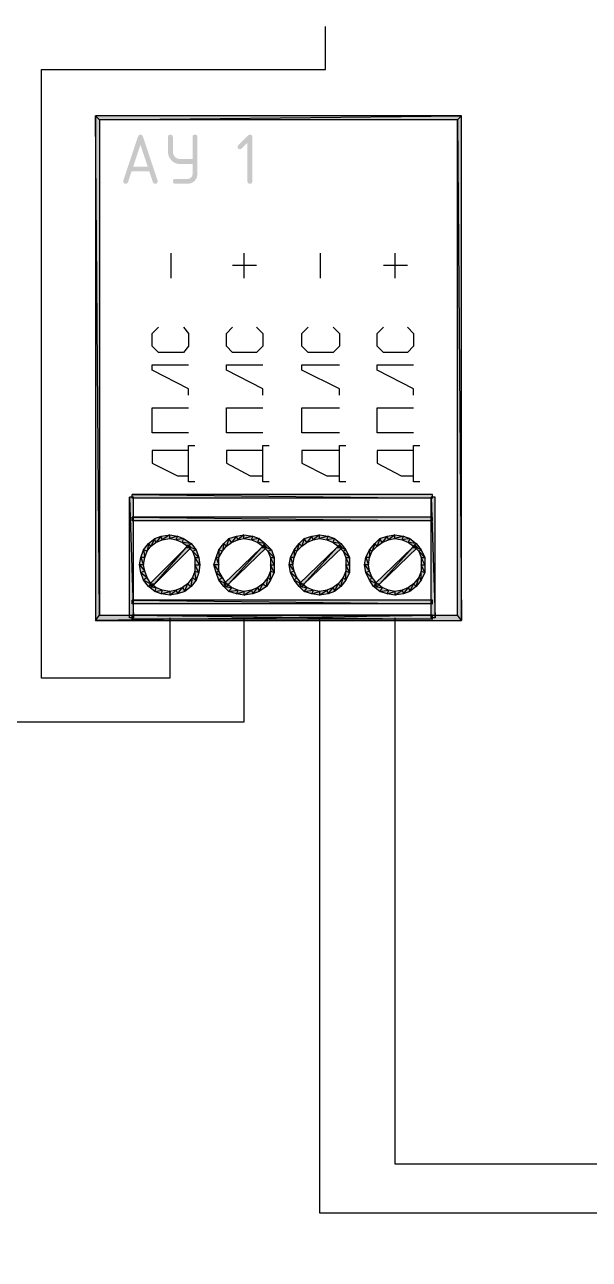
# Model space of a CAD drawing. Header units: millimetres. Extents: x 0 to 420, y 0 to 297.
# Drawn here: x 95.78 to 114.8, y 195.29 to 236.83 of the extents above; entities that cross this region are included whole.
import ezdxf

# ---------------------------------------------------------------- set-up
doc = ezdxf.new("R2010")
doc.units = ezdxf.units.MM
doc.layers.get('0').update_dxf_attribs({"linetype": 'CONTINUOUS'})

msp = doc.modelspace()

# ---------------------------------------------------------------- hatches: boundary and pattern name
at = {"true_color": 0x000007}
h = msp.add_hatch(color=0, dxfattribs=at)
h.paths.add_polyline_path([(110.49, 216.789), (110.363, 216.958333), (98.171, 216.789)], flags=0)
h.paths.add_polyline_path([(110.363, 216.958333), (98.171, 216.789), (98.298, 216.958333)], flags=0)
h.paths.add_polyline_path([(98.171, 216.789), (98.298, 216.958333), (98.171, 233.764667)], flags=0)
h.paths.add_polyline_path([(98.298, 216.958333), (98.171, 233.764667), (98.298, 233.637667)], flags=0)
h.paths.add_polyline_path([(98.171, 233.764667), (98.298, 233.637667), (110.49, 233.764667)], flags=0)
h.paths.add_polyline_path([(98.298, 233.637667), (110.49, 233.764667), (110.363, 233.637667)], flags=0)
h.paths.add_polyline_path([(110.49, 233.764667), (110.363, 233.637667), (110.49, 216.789)], flags=0)
h.paths.add_polyline_path([(110.363, 233.637667), (110.49, 216.789), (110.363, 216.958333)], flags=0)
h = msp.add_hatch(color=0, dxfattribs=at)
h.paths.add_polyline_path([(99.679896, 232.791661), (99.436259, 232.059647), (99.924085, 232.059647)], flags=0)
h.paths.add_polyline_path([(100.260877, 231.561899), (100.239931, 231.499405), (100.177644, 231.478666), (100.12769, 231.492791), (100.09882, 231.535441), (99.979206, 231.893731), (99.380586, 231.893731), (99.260973, 231.535441), (99.231689, 231.492791), (99.182149, 231.478666), (99.119655, 231.499405), (99.098915, 231.561899), (99.102774, 231.587806), (99.597214, 233.071678), (99.629047, 233.121563), (99.679896, 233.138375), (99.730401, 233.122321), (99.761476, 233.074434), (100.257019, 231.587806)], flags=0)
for points in [[(101.435196, 232.14288), (101.020131, 232.14288), (100.909035, 232.155713), (100.812254, 232.194281), (100.729839, 232.258687), (100.661841, 232.349035), (100.619191, 232.447427), (100.605066, 232.557394), (100.605066, 233.055693), (100.625805, 233.117704), (100.688299, 233.138375), (100.750311, 233.117704), (100.770982, 233.055693), (100.770982, 232.557394), (100.789172, 232.461827), (100.843742, 232.381556), (100.924289, 232.326986), (101.020131, 232.308796), (101.435196, 232.308796), (101.435196, 233.055693), (101.455867, 233.117704), (101.517878, 233.138375), (101.580166, 233.117704), (101.601112, 233.055693), (101.601112, 231.810497), (101.576859, 231.681582), (101.504649, 231.574577), (101.397714, 231.502644), (101.26928, 231.478666), (100.854215, 231.478666), (100.791721, 231.499405), (100.770982, 231.561899), (100.791721, 231.623911), (100.854215, 231.644582), (101.26928, 231.644582), (101.332946, 231.656639), (101.386689, 231.693088), (101.422932, 231.746419), (101.435196, 231.810497)], [(103.281818, 232.855602), (103.091098, 232.66433), (103.03322, 232.640628), (102.970726, 232.661298), (102.949987, 232.72331), (102.973689, 232.781187), (103.298355, 233.105853), (103.365052, 233.138375), (103.427339, 233.117704), (103.448285, 233.055693), (103.448285, 231.561899), (103.427339, 231.499405), (103.365052, 231.478666), (103.302558, 231.499405), (103.281818, 231.561899)], [(101.219, 219.244333), (101.388333, 219.244333), (100.160667, 218.016667)], [(101.303667, 219.329), (101.388333, 219.244333), (101.219, 219.244333)], [(103.759, 219.244333), (103.928333, 219.244333), (102.658333, 218.016667)], [(103.843667, 219.329), (103.928333, 219.244333), (103.759, 219.244333)], [(106.299, 219.244333), (106.468333, 219.244333), (105.198333, 218.016667)], [(106.383667, 219.329), (106.468333, 219.244333), (106.299, 219.244333)], [(108.839, 219.244333), (109.008333, 219.244333), (107.738333, 218.016667)], [(108.923667, 219.329), (109.008333, 219.244333), (108.839, 219.244333)]]:
    msp.add_hatch(color=0, dxfattribs=at).paths.add_polyline_path(points, flags=0)
h = msp.add_hatch(color=0, dxfattribs=at)
h.paths.add_polyline_path([(99.441, 220.937667), (99.314, 220.937667), (99.441, 216.873667)], flags=0)
h.paths.add_polyline_path([(99.314, 220.937667), (99.441, 216.873667), (99.314, 216.873667)], flags=0)
h = msp.add_hatch(color=0, dxfattribs=at)
h.paths.add_polyline_path([(109.516333, 221.022333), (99.398667, 221.022333), (109.516333, 220.895333)], flags=0)
h.paths.add_polyline_path([(99.398667, 221.022333), (109.516333, 220.895333), (99.398667, 220.895333)], flags=0)
h = msp.add_hatch(color=0, dxfattribs=at)
h.paths.add_polyline_path([(109.601, 220.937667), (109.474, 220.937667), (109.601, 216.873667)], flags=0)
h.paths.add_polyline_path([(109.474, 220.937667), (109.601, 216.873667), (109.474, 216.873667)], flags=0)
h = msp.add_hatch(color=0, dxfattribs=at)
h.paths.add_polyline_path([(109.516333, 220.260333), (99.398667, 220.260333), (109.516333, 220.133333)], flags=0)
h.paths.add_polyline_path([(99.398667, 220.260333), (109.516333, 220.133333), (99.398667, 220.133333)], flags=0)
h = msp.add_hatch(color=0, dxfattribs=at)
h.paths.add_polyline_path([(101.515333, 218.44), (101.642333, 218.397667), (101.515333, 218.651667)], flags=0)
h.paths.add_polyline_path([(101.642333, 218.397667), (101.515333, 218.651667), (101.684667, 218.651667)], flags=0)
h.paths.add_polyline_path([(101.515333, 218.651667), (101.684667, 218.651667), (101.515333, 218.905667)], flags=0)
h.paths.add_polyline_path([(101.684667, 218.651667), (101.515333, 218.905667), (101.642333, 218.905667)], flags=0)
h.paths.add_polyline_path([(101.515333, 218.905667), (101.642333, 218.905667), (101.430667, 219.117333)], flags=0)
h.paths.add_polyline_path([(101.642333, 218.905667), (101.430667, 219.117333), (101.557667, 219.159667)], flags=0)
h.paths.add_polyline_path([(101.430667, 219.117333), (101.557667, 219.159667), (101.261333, 219.286667)], flags=0)
h.paths.add_polyline_path([(101.557667, 219.159667), (101.261333, 219.286667), (101.388333, 219.371333)], flags=0)
h.paths.add_polyline_path([(101.261333, 219.286667), (101.388333, 219.371333), (101.092, 219.413667)], flags=0)
h.paths.add_polyline_path([(101.388333, 219.371333), (101.092, 219.413667), (101.134333, 219.540667)], flags=0)
h.paths.add_polyline_path([(101.092, 219.413667), (101.134333, 219.540667), (100.880333, 219.498333)], flags=0)
h.paths.add_polyline_path([(101.134333, 219.540667), (100.880333, 219.498333), (100.922667, 219.625333)], flags=0)
h.paths.add_polyline_path([(100.880333, 219.498333), (100.922667, 219.625333), (100.668667, 219.540667)], flags=0)
h.paths.add_polyline_path([(100.922667, 219.625333), (100.668667, 219.540667), (100.668667, 219.667667)], flags=0)
h.paths.add_polyline_path([(100.668667, 219.540667), (100.668667, 219.667667), (100.414667, 219.498333)], flags=0)
h.paths.add_polyline_path([(100.668667, 219.667667), (100.414667, 219.498333), (100.372333, 219.625333)], flags=0)
h.paths.add_polyline_path([(100.414667, 219.498333), (100.372333, 219.625333), (100.203, 219.413667)], flags=0)
h.paths.add_polyline_path([(100.372333, 219.625333), (100.203, 219.413667), (100.160667, 219.540667)], flags=0)
h.paths.add_polyline_path([(100.203, 219.413667), (100.160667, 219.540667), (100.033667, 219.286667)], flags=0)
h.paths.add_polyline_path([(100.160667, 219.540667), (100.033667, 219.286667), (99.949, 219.371333)], flags=0)
h.paths.add_polyline_path([(100.033667, 219.286667), (99.949, 219.371333), (99.906667, 219.117333)], flags=0)
h.paths.add_polyline_path([(99.949, 219.371333), (99.906667, 219.117333), (99.779667, 219.159667)], flags=0)
h.paths.add_polyline_path([(99.906667, 219.117333), (99.779667, 219.159667), (99.822, 218.905667)], flags=0)
h.paths.add_polyline_path([(99.779667, 219.159667), (99.822, 218.905667), (99.695, 218.905667)], flags=0)
h.paths.add_polyline_path([(99.822, 218.905667), (99.695, 218.905667), (99.779667, 218.651667)], flags=0)
h.paths.add_polyline_path([(99.695, 218.905667), (99.779667, 218.651667), (99.652667, 218.651667)], flags=0)
h.paths.add_polyline_path([(99.779667, 218.651667), (99.652667, 218.651667), (99.822, 218.44)], flags=0)
h.paths.add_polyline_path([(99.652667, 218.651667), (99.822, 218.44), (99.695, 218.397667)], flags=0)
h.paths.add_polyline_path([(99.822, 218.44), (99.695, 218.397667), (99.906667, 218.228333)], flags=0)
h.paths.add_polyline_path([(99.695, 218.397667), (99.906667, 218.228333), (99.779667, 218.143667)], flags=0)
h.paths.add_polyline_path([(99.906667, 218.228333), (99.779667, 218.143667), (100.033667, 218.016667)], flags=0)
h.paths.add_polyline_path([(99.779667, 218.143667), (100.033667, 218.016667), (99.949, 217.932)], flags=0)
h.paths.add_polyline_path([(100.033667, 218.016667), (99.949, 217.932), (100.203, 217.889667)], flags=0)
h.paths.add_polyline_path([(99.949, 217.932), (100.203, 217.889667), (100.160667, 217.762667)], flags=0)
h.paths.add_polyline_path([(100.203, 217.889667), (100.160667, 217.762667), (100.414667, 217.805)], flags=0)
h.paths.add_polyline_path([(100.160667, 217.762667), (100.414667, 217.805), (100.372333, 217.678)], flags=0)
h.paths.add_polyline_path([(100.414667, 217.805), (100.372333, 217.678), (100.668667, 217.762667)], flags=0)
h.paths.add_polyline_path([(100.372333, 217.678), (100.668667, 217.762667), (100.668667, 217.635667)], flags=0)
h.paths.add_polyline_path([(100.668667, 217.762667), (100.668667, 217.635667), (100.880333, 217.805)], flags=0)
h.paths.add_polyline_path([(100.668667, 217.635667), (100.880333, 217.805), (100.922667, 217.678)], flags=0)
h.paths.add_polyline_path([(100.880333, 217.805), (100.922667, 217.678), (101.092, 217.889667)], flags=0)
h.paths.add_polyline_path([(100.922667, 217.678), (101.092, 217.889667), (101.176667, 217.762667)], flags=0)
h.paths.add_polyline_path([(101.092, 217.889667), (101.176667, 217.762667), (101.261333, 218.016667)], flags=0)
h.paths.add_polyline_path([(101.176667, 217.762667), (101.261333, 218.016667), (101.388333, 217.932)], flags=0)
h.paths.add_polyline_path([(101.261333, 218.016667), (101.388333, 217.932), (101.430667, 218.228333)], flags=0)
h.paths.add_polyline_path([(101.388333, 217.932), (101.430667, 218.228333), (101.557667, 218.143667)], flags=0)
h.paths.add_polyline_path([(101.430667, 218.228333), (101.557667, 218.143667), (101.515333, 218.44)], flags=0)
h.paths.add_polyline_path([(101.557667, 218.143667), (101.515333, 218.44), (101.642333, 218.397667)], flags=0)
h = msp.add_hatch(color=0, dxfattribs=at)
h.paths.add_polyline_path([(104.055333, 218.44), (104.182333, 218.397667), (104.055333, 218.651667)], flags=0)
h.paths.add_polyline_path([(104.182333, 218.397667), (104.055333, 218.651667), (104.182333, 218.651667)], flags=0)
h.paths.add_polyline_path([(104.055333, 218.651667), (104.182333, 218.651667), (104.055333, 218.905667)], flags=0)
h.paths.add_polyline_path([(104.182333, 218.651667), (104.055333, 218.905667), (104.182333, 218.905667)], flags=0)
h.paths.add_polyline_path([(104.055333, 218.905667), (104.182333, 218.905667), (103.970667, 219.117333)], flags=0)
h.paths.add_polyline_path([(104.182333, 218.905667), (103.970667, 219.117333), (104.097667, 219.159667)], flags=0)
h.paths.add_polyline_path([(103.970667, 219.117333), (104.097667, 219.159667), (103.801333, 219.286667)], flags=0)
h.paths.add_polyline_path([(104.097667, 219.159667), (103.801333, 219.286667), (103.886, 219.371333)], flags=0)
h.paths.add_polyline_path([(103.801333, 219.286667), (103.886, 219.371333), (103.632, 219.413667)], flags=0)
h.paths.add_polyline_path([(103.886, 219.371333), (103.632, 219.413667), (103.674333, 219.540667)], flags=0)
h.paths.add_polyline_path([(103.632, 219.413667), (103.674333, 219.540667), (103.420333, 219.498333)], flags=0)
h.paths.add_polyline_path([(103.674333, 219.540667), (103.420333, 219.498333), (103.462667, 219.625333)], flags=0)
h.paths.add_polyline_path([(103.420333, 219.498333), (103.462667, 219.625333), (103.166333, 219.540667)], flags=0)
h.paths.add_polyline_path([(103.462667, 219.625333), (103.166333, 219.540667), (103.166333, 219.667667)], flags=0)
h.paths.add_polyline_path([(103.166333, 219.540667), (103.166333, 219.667667), (102.954667, 219.498333)], flags=0)
h.paths.add_polyline_path([(103.166333, 219.667667), (102.954667, 219.498333), (102.912333, 219.625333)], flags=0)
h.paths.add_polyline_path([(102.954667, 219.498333), (102.912333, 219.625333), (102.743, 219.413667)], flags=0)
h.paths.add_polyline_path([(102.912333, 219.625333), (102.743, 219.413667), (102.658333, 219.540667)], flags=0)
h.paths.add_polyline_path([(102.743, 219.413667), (102.658333, 219.540667), (102.573667, 219.286667)], flags=0)
h.paths.add_polyline_path([(102.658333, 219.540667), (102.573667, 219.286667), (102.489, 219.371333)], flags=0)
h.paths.add_polyline_path([(102.573667, 219.286667), (102.489, 219.371333), (102.446667, 219.117333)], flags=0)
h.paths.add_polyline_path([(102.489, 219.371333), (102.446667, 219.117333), (102.319667, 219.159667)], flags=0)
h.paths.add_polyline_path([(102.446667, 219.117333), (102.319667, 219.159667), (102.319667, 218.905667)], flags=0)
h.paths.add_polyline_path([(102.319667, 219.159667), (102.319667, 218.905667), (102.235, 218.905667)], flags=0)
h.paths.add_polyline_path([(102.319667, 218.905667), (102.235, 218.905667), (102.319667, 218.651667)], flags=0)
h.paths.add_polyline_path([(102.235, 218.905667), (102.319667, 218.651667), (102.150333, 218.651667)], flags=0)
h.paths.add_polyline_path([(102.319667, 218.651667), (102.150333, 218.651667), (102.319667, 218.44)], flags=0)
h.paths.add_polyline_path([(102.150333, 218.651667), (102.319667, 218.44), (102.235, 218.397667)], flags=0)
h.paths.add_polyline_path([(102.319667, 218.44), (102.235, 218.397667), (102.446667, 218.228333)], flags=0)
h.paths.add_polyline_path([(102.235, 218.397667), (102.446667, 218.228333), (102.319667, 218.143667)], flags=0)
h.paths.add_polyline_path([(102.446667, 218.228333), (102.319667, 218.143667), (102.573667, 218.016667)], flags=0)
h.paths.add_polyline_path([(102.319667, 218.143667), (102.573667, 218.016667), (102.489, 217.932)], flags=0)
h.paths.add_polyline_path([(102.573667, 218.016667), (102.489, 217.932), (102.743, 217.889667)], flags=0)
h.paths.add_polyline_path([(102.489, 217.932), (102.743, 217.889667), (102.658333, 217.762667)], flags=0)
h.paths.add_polyline_path([(102.743, 217.889667), (102.658333, 217.762667), (102.954667, 217.805)], flags=0)
h.paths.add_polyline_path([(102.658333, 217.762667), (102.954667, 217.805), (102.912333, 217.678)], flags=0)
h.paths.add_polyline_path([(102.954667, 217.805), (102.912333, 217.678), (103.166333, 217.762667)], flags=0)
h.paths.add_polyline_path([(102.912333, 217.678), (103.166333, 217.762667), (103.166333, 217.635667)], flags=0)
h.paths.add_polyline_path([(103.166333, 217.762667), (103.166333, 217.635667), (103.420333, 217.805)], flags=0)
h.paths.add_polyline_path([(103.166333, 217.635667), (103.420333, 217.805), (103.462667, 217.678)], flags=0)
h.paths.add_polyline_path([(103.420333, 217.805), (103.462667, 217.678), (103.632, 217.889667)], flags=0)
h.paths.add_polyline_path([(103.462667, 217.678), (103.632, 217.889667), (103.674333, 217.762667)], flags=0)
h.paths.add_polyline_path([(103.632, 217.889667), (103.674333, 217.762667), (103.801333, 218.016667)], flags=0)
h.paths.add_polyline_path([(103.674333, 217.762667), (103.801333, 218.016667), (103.928333, 217.932)], flags=0)
h.paths.add_polyline_path([(103.801333, 218.016667), (103.928333, 217.932), (103.970667, 218.228333)], flags=0)
h.paths.add_polyline_path([(103.928333, 217.932), (103.970667, 218.228333), (104.055333, 218.143667)], flags=0)
h.paths.add_polyline_path([(103.970667, 218.228333), (104.055333, 218.143667), (104.055333, 218.44)], flags=0)
h.paths.add_polyline_path([(104.055333, 218.143667), (104.055333, 218.44), (104.182333, 218.397667)], flags=0)
h = msp.add_hatch(color=0, dxfattribs=at)
h.paths.add_polyline_path([(106.595333, 218.44), (106.722333, 218.397667), (106.595333, 218.651667)], flags=0)
h.paths.add_polyline_path([(106.722333, 218.397667), (106.595333, 218.651667), (106.722333, 218.651667)], flags=0)
h.paths.add_polyline_path([(106.595333, 218.651667), (106.722333, 218.651667), (106.595333, 218.905667)], flags=0)
h.paths.add_polyline_path([(106.722333, 218.651667), (106.595333, 218.905667), (106.722333, 218.905667)], flags=0)
h.paths.add_polyline_path([(106.595333, 218.905667), (106.722333, 218.905667), (106.510667, 219.117333)], flags=0)
h.paths.add_polyline_path([(106.722333, 218.905667), (106.510667, 219.117333), (106.595333, 219.159667)], flags=0)
h.paths.add_polyline_path([(106.510667, 219.117333), (106.595333, 219.159667), (106.341333, 219.286667)], flags=0)
h.paths.add_polyline_path([(106.595333, 219.159667), (106.341333, 219.286667), (106.426, 219.371333)], flags=0)
h.paths.add_polyline_path([(106.341333, 219.286667), (106.426, 219.371333), (106.172, 219.413667)], flags=0)
h.paths.add_polyline_path([(106.426, 219.371333), (106.172, 219.413667), (106.214333, 219.540667)], flags=0)
h.paths.add_polyline_path([(106.172, 219.413667), (106.214333, 219.540667), (105.960333, 219.498333)], flags=0)
h.paths.add_polyline_path([(106.214333, 219.540667), (105.960333, 219.498333), (106.002667, 219.625333)], flags=0)
h.paths.add_polyline_path([(105.960333, 219.498333), (106.002667, 219.625333), (105.706333, 219.540667)], flags=0)
h.paths.add_polyline_path([(106.002667, 219.625333), (105.706333, 219.540667), (105.706333, 219.667667)], flags=0)
h.paths.add_polyline_path([(105.706333, 219.540667), (105.706333, 219.667667), (105.494667, 219.498333)], flags=0)
h.paths.add_polyline_path([(105.706333, 219.667667), (105.494667, 219.498333), (105.452333, 219.625333)], flags=0)
h.paths.add_polyline_path([(105.494667, 219.498333), (105.452333, 219.625333), (105.283, 219.413667)], flags=0)
h.paths.add_polyline_path([(105.452333, 219.625333), (105.283, 219.413667), (105.198333, 219.540667)], flags=0)
h.paths.add_polyline_path([(105.283, 219.413667), (105.198333, 219.540667), (105.113667, 219.286667)], flags=0)
h.paths.add_polyline_path([(105.198333, 219.540667), (105.113667, 219.286667), (105.029, 219.371333)], flags=0)
h.paths.add_polyline_path([(105.113667, 219.286667), (105.029, 219.371333), (104.944333, 219.117333)], flags=0)
h.paths.add_polyline_path([(105.029, 219.371333), (104.944333, 219.117333), (104.859667, 219.159667)], flags=0)
h.paths.add_polyline_path([(104.944333, 219.117333), (104.859667, 219.159667), (104.859667, 218.905667)], flags=0)
h.paths.add_polyline_path([(104.859667, 219.159667), (104.859667, 218.905667), (104.732667, 218.905667)], flags=0)
h.paths.add_polyline_path([(104.859667, 218.905667), (104.732667, 218.905667), (104.817333, 218.651667)], flags=0)
h.paths.add_polyline_path([(104.732667, 218.905667), (104.817333, 218.651667), (104.690333, 218.651667)], flags=0)
h.paths.add_polyline_path([(104.817333, 218.651667), (104.690333, 218.651667), (104.859667, 218.44)], flags=0)
h.paths.add_polyline_path([(104.690333, 218.651667), (104.859667, 218.44), (104.732667, 218.397667)], flags=0)
h.paths.add_polyline_path([(104.859667, 218.44), (104.732667, 218.397667), (104.944333, 218.228333)], flags=0)
h.paths.add_polyline_path([(104.732667, 218.397667), (104.944333, 218.228333), (104.859667, 218.143667)], flags=0)
h.paths.add_polyline_path([(104.944333, 218.228333), (104.859667, 218.143667), (105.113667, 218.016667)], flags=0)
h.paths.add_polyline_path([(104.859667, 218.143667), (105.113667, 218.016667), (105.029, 217.932)], flags=0)
h.paths.add_polyline_path([(105.113667, 218.016667), (105.029, 217.932), (105.283, 217.889667)], flags=0)
h.paths.add_polyline_path([(105.029, 217.932), (105.283, 217.889667), (105.198333, 217.762667)], flags=0)
h.paths.add_polyline_path([(105.283, 217.889667), (105.198333, 217.762667), (105.494667, 217.805)], flags=0)
h.paths.add_polyline_path([(105.198333, 217.762667), (105.494667, 217.805), (105.452333, 217.678)], flags=0)
h.paths.add_polyline_path([(105.494667, 217.805), (105.452333, 217.678), (105.706333, 217.762667)], flags=0)
h.paths.add_polyline_path([(105.452333, 217.678), (105.706333, 217.762667), (105.706333, 217.635667)], flags=0)
h.paths.add_polyline_path([(105.706333, 217.762667), (105.706333, 217.635667), (105.960333, 217.805)], flags=0)
h.paths.add_polyline_path([(105.706333, 217.635667), (105.960333, 217.805), (106.002667, 217.678)], flags=0)
h.paths.add_polyline_path([(105.960333, 217.805), (106.002667, 217.678), (106.172, 217.889667)], flags=0)
h.paths.add_polyline_path([(106.002667, 217.678), (106.172, 217.889667), (106.214333, 217.762667)], flags=0)
h.paths.add_polyline_path([(106.172, 217.889667), (106.214333, 217.762667), (106.341333, 218.016667)], flags=0)
h.paths.add_polyline_path([(106.214333, 217.762667), (106.341333, 218.016667), (106.426, 217.932)], flags=0)
h.paths.add_polyline_path([(106.341333, 218.016667), (106.426, 217.932), (106.510667, 218.228333)], flags=0)
h.paths.add_polyline_path([(106.426, 217.932), (106.510667, 218.228333), (106.595333, 218.143667)], flags=0)
h.paths.add_polyline_path([(106.510667, 218.228333), (106.595333, 218.143667), (106.595333, 218.44)], flags=0)
h.paths.add_polyline_path([(106.595333, 218.143667), (106.595333, 218.44), (106.722333, 218.397667)], flags=0)
h = msp.add_hatch(color=0, dxfattribs=at)
h.paths.add_polyline_path([(109.135333, 218.44), (109.262333, 218.397667), (109.135333, 218.651667)], flags=0)
h.paths.add_polyline_path([(109.262333, 218.397667), (109.135333, 218.651667), (109.262333, 218.651667)], flags=0)
h.paths.add_polyline_path([(109.135333, 218.651667), (109.262333, 218.651667), (109.135333, 218.905667)], flags=0)
h.paths.add_polyline_path([(109.262333, 218.651667), (109.135333, 218.905667), (109.262333, 218.905667)], flags=0)
h.paths.add_polyline_path([(109.135333, 218.905667), (109.262333, 218.905667), (109.050667, 219.117333)], flags=0)
h.paths.add_polyline_path([(109.262333, 218.905667), (109.050667, 219.117333), (109.135333, 219.159667)], flags=0)
h.paths.add_polyline_path([(109.050667, 219.117333), (109.135333, 219.159667), (108.881333, 219.286667)], flags=0)
h.paths.add_polyline_path([(109.135333, 219.159667), (108.881333, 219.286667), (108.966, 219.371333)], flags=0)
h.paths.add_polyline_path([(108.881333, 219.286667), (108.966, 219.371333), (108.712, 219.413667)], flags=0)
h.paths.add_polyline_path([(108.966, 219.371333), (108.712, 219.413667), (108.754333, 219.540667)], flags=0)
h.paths.add_polyline_path([(108.712, 219.413667), (108.754333, 219.540667), (108.500333, 219.498333)], flags=0)
h.paths.add_polyline_path([(108.754333, 219.540667), (108.500333, 219.498333), (108.542667, 219.625333)], flags=0)
h.paths.add_polyline_path([(108.500333, 219.498333), (108.542667, 219.625333), (108.246333, 219.540667)], flags=0)
h.paths.add_polyline_path([(108.542667, 219.625333), (108.246333, 219.540667), (108.246333, 219.667667)], flags=0)
h.paths.add_polyline_path([(108.246333, 219.540667), (108.246333, 219.667667), (108.034667, 219.498333)], flags=0)
h.paths.add_polyline_path([(108.246333, 219.667667), (108.034667, 219.498333), (107.992333, 219.625333)], flags=0)
h.paths.add_polyline_path([(108.034667, 219.498333), (107.992333, 219.625333), (107.823, 219.413667)], flags=0)
h.paths.add_polyline_path([(107.992333, 219.625333), (107.823, 219.413667), (107.738333, 219.540667)], flags=0)
h.paths.add_polyline_path([(107.823, 219.413667), (107.738333, 219.540667), (107.653667, 219.286667)], flags=0)
h.paths.add_polyline_path([(107.738333, 219.540667), (107.653667, 219.286667), (107.569, 219.371333)], flags=0)
h.paths.add_polyline_path([(107.653667, 219.286667), (107.569, 219.371333), (107.484333, 219.117333)], flags=0)
h.paths.add_polyline_path([(107.569, 219.371333), (107.484333, 219.117333), (107.399667, 219.159667)], flags=0)
h.paths.add_polyline_path([(107.484333, 219.117333), (107.399667, 219.159667), (107.399667, 218.905667)], flags=0)
h.paths.add_polyline_path([(107.399667, 219.159667), (107.399667, 218.905667), (107.272667, 218.905667)], flags=0)
h.paths.add_polyline_path([(107.399667, 218.905667), (107.272667, 218.905667), (107.357333, 218.651667)], flags=0)
h.paths.add_polyline_path([(107.272667, 218.905667), (107.357333, 218.651667), (107.230333, 218.651667)], flags=0)
h.paths.add_polyline_path([(107.357333, 218.651667), (107.230333, 218.651667), (107.399667, 218.44)], flags=0)
h.paths.add_polyline_path([(107.230333, 218.651667), (107.399667, 218.44), (107.272667, 218.397667)], flags=0)
h.paths.add_polyline_path([(107.399667, 218.44), (107.272667, 218.397667), (107.484333, 218.228333)], flags=0)
h.paths.add_polyline_path([(107.272667, 218.397667), (107.484333, 218.228333), (107.399667, 218.143667)], flags=0)
h.paths.add_polyline_path([(107.484333, 218.228333), (107.399667, 218.143667), (107.653667, 218.016667)], flags=0)
h.paths.add_polyline_path([(107.399667, 218.143667), (107.653667, 218.016667), (107.526667, 217.932)], flags=0)
h.paths.add_polyline_path([(107.653667, 218.016667), (107.526667, 217.932), (107.823, 217.889667)], flags=0)
h.paths.add_polyline_path([(107.526667, 217.932), (107.823, 217.889667), (107.738333, 217.762667)], flags=0)
h.paths.add_polyline_path([(107.823, 217.889667), (107.738333, 217.762667), (108.034667, 217.805)], flags=0)
h.paths.add_polyline_path([(107.738333, 217.762667), (108.034667, 217.805), (107.992333, 217.678)], flags=0)
h.paths.add_polyline_path([(108.034667, 217.805), (107.992333, 217.678), (108.246333, 217.762667)], flags=0)
h.paths.add_polyline_path([(107.992333, 217.678), (108.246333, 217.762667), (108.246333, 217.635667)], flags=0)
h.paths.add_polyline_path([(108.246333, 217.762667), (108.246333, 217.635667), (108.500333, 217.805)], flags=0)
h.paths.add_polyline_path([(108.246333, 217.635667), (108.500333, 217.805), (108.542667, 217.678)], flags=0)
h.paths.add_polyline_path([(108.500333, 217.805), (108.542667, 217.678), (108.712, 217.889667)], flags=0)
h.paths.add_polyline_path([(108.542667, 217.678), (108.712, 217.889667), (108.754333, 217.762667)], flags=0)
h.paths.add_polyline_path([(108.712, 217.889667), (108.754333, 217.762667), (108.881333, 218.016667)], flags=0)
h.paths.add_polyline_path([(108.754333, 217.762667), (108.881333, 218.016667), (108.966, 217.932)], flags=0)
h.paths.add_polyline_path([(108.881333, 218.016667), (108.966, 217.932), (109.050667, 218.228333)], flags=0)
h.paths.add_polyline_path([(108.966, 217.932), (109.050667, 218.228333), (109.135333, 218.143667)], flags=0)
h.paths.add_polyline_path([(109.050667, 218.228333), (109.135333, 218.143667), (109.135333, 218.44)], flags=0)
h.paths.add_polyline_path([(109.135333, 218.143667), (109.135333, 218.44), (109.262333, 218.397667)], flags=0)
h = msp.add_hatch(color=0, dxfattribs=at)
h.paths.add_polyline_path([(101.219, 219.244333), (99.991333, 218.016667), (100.160667, 218.016667)], flags=0)
h.paths.add_polyline_path([(99.991333, 218.016667), (100.160667, 218.016667), (100.076, 217.932)], flags=0)
h = msp.add_hatch(color=0, dxfattribs=at)
h.paths.add_polyline_path([(103.759, 219.244333), (102.489, 218.016667), (102.658333, 218.016667)], flags=0)
h.paths.add_polyline_path([(102.489, 218.016667), (102.658333, 218.016667), (102.573667, 217.932)], flags=0)
h = msp.add_hatch(color=0, dxfattribs=at)
h.paths.add_polyline_path([(106.299, 219.244333), (105.029, 218.016667), (105.198333, 218.016667)], flags=0)
h.paths.add_polyline_path([(105.029, 218.016667), (105.198333, 218.016667), (105.113667, 217.932)], flags=0)
h = msp.add_hatch(color=0, dxfattribs=at)
h.paths.add_polyline_path([(108.839, 219.244333), (107.569, 218.016667), (107.738333, 218.016667)], flags=0)
h.paths.add_polyline_path([(107.569, 218.016667), (107.738333, 218.016667), (107.653667, 217.932)], flags=0)
h = msp.add_hatch(color=0, dxfattribs=at)
h.paths.add_polyline_path([(109.516333, 217.466333), (99.398667, 217.466333), (109.516333, 217.339333)], flags=0)
h.paths.add_polyline_path([(99.398667, 217.466333), (109.516333, 217.339333), (99.398667, 217.339333)], flags=0)
h = msp.add_hatch(color=0, dxfattribs=at)
h.paths.add_polyline_path([(109.516333, 216.958333), (99.398667, 216.958333), (109.516333, 216.831333)], flags=0)
h.paths.add_polyline_path([(99.398667, 216.958333), (109.516333, 216.831333), (99.398667, 216.831333)], flags=0)

# ---------------------------------------------------------------- linework, layer by layer
at = {"color": 0, "true_color": 0x000096}
for points in [[(103.166333, 216.873667), (103.166333, 213.36), (93.726, 213.36), (93.726, 237.913333), (108.627333, 237.913333), (108.627333, 243.289667)], [(100.668667, 216.873667), (100.668667, 214.841667), (96.350667, 214.841667), (96.350667, 235.331), (105.918, 235.331), (105.918, 236.770333)], [(105.706333, 216.873667), (105.706333, 196.85), (175.810333, 196.85), (175.768, 151.341667)], [(108.246333, 216.873667), (108.246333, 198.501), (178.392667, 198.501), (178.392667, 151.341667)]]:
    msp.add_lwpolyline(points, dxfattribs=at)
at = {"color": 0, "true_color": 0x000007}
for points in [[(98.171, 216.789), (98.298, 216.958333), (98.171, 233.764667)], [(98.298, 216.958333), (98.171, 233.764667), (98.298, 233.637667)], [(98.171, 233.764667), (98.298, 233.637667), (110.49, 233.764667)], [(98.298, 233.637667), (110.49, 233.764667), (110.363, 233.637667)], [(110.49, 233.764667), (110.363, 233.637667), (110.49, 216.789)], [(110.363, 233.637667), (110.49, 216.789), (110.363, 216.958333)], [(99.441, 220.937667), (99.314, 220.937667), (99.441, 216.873667)], [(99.314, 220.937667), (99.441, 216.873667), (99.314, 216.873667)], [(109.516333, 221.022333), (99.398667, 221.022333), (109.516333, 220.895333)], [(99.398667, 221.022333), (109.516333, 220.895333), (99.398667, 220.895333)], [(109.601, 220.937667), (109.474, 220.937667), (109.601, 216.873667)], [(109.474, 220.937667), (109.601, 216.873667), (109.474, 216.873667)], [(109.516333, 220.260333), (99.398667, 220.260333), (109.516333, 220.133333)], [(99.398667, 220.260333), (109.516333, 220.133333), (99.398667, 220.133333)], [(99.949, 219.371333), (99.906667, 219.117333), (99.779667, 219.159667)], [(100.033667, 219.286667), (99.949, 219.371333), (99.906667, 219.117333)], [(100.160667, 219.540667), (100.033667, 219.286667), (99.949, 219.371333)], [(100.203, 219.413667), (100.160667, 219.540667), (100.033667, 219.286667)], [(100.372333, 219.625333), (100.203, 219.413667), (100.160667, 219.540667)], [(100.414667, 219.498333), (100.372333, 219.625333), (100.203, 219.413667)], [(100.668667, 219.667667), (100.414667, 219.498333), (100.372333, 219.625333)], [(100.668667, 219.540667), (100.668667, 219.667667), (100.414667, 219.498333)], [(100.922667, 219.625333), (100.668667, 219.540667), (100.668667, 219.667667)], [(100.880333, 219.498333), (100.922667, 219.625333), (100.668667, 219.540667)], [(101.134333, 219.540667), (100.880333, 219.498333), (100.922667, 219.625333)], [(101.092, 219.413667), (101.134333, 219.540667), (100.880333, 219.498333)], [(101.388333, 219.371333), (101.092, 219.413667), (101.134333, 219.540667)], [(101.261333, 219.286667), (101.388333, 219.371333), (101.092, 219.413667)], [(101.557667, 219.159667), (101.261333, 219.286667), (101.388333, 219.371333)], [(102.489, 219.371333), (102.446667, 219.117333), (102.319667, 219.159667)], [(102.573667, 219.286667), (102.489, 219.371333), (102.446667, 219.117333)], [(102.658333, 219.540667), (102.573667, 219.286667), (102.489, 219.371333)], [(102.743, 219.413667), (102.658333, 219.540667), (102.573667, 219.286667)], [(102.912333, 219.625333), (102.743, 219.413667), (102.658333, 219.540667)], [(102.954667, 219.498333), (102.912333, 219.625333), (102.743, 219.413667)], [(103.166333, 219.667667), (102.954667, 219.498333), (102.912333, 219.625333)], [(103.166333, 219.540667), (103.166333, 219.667667), (102.954667, 219.498333)], [(103.462667, 219.625333), (103.166333, 219.540667), (103.166333, 219.667667)], [(103.420333, 219.498333), (103.462667, 219.625333), (103.166333, 219.540667)], [(103.674333, 219.540667), (103.420333, 219.498333), (103.462667, 219.625333)], [(103.632, 219.413667), (103.674333, 219.540667), (103.420333, 219.498333)], [(103.886, 219.371333), (103.632, 219.413667), (103.674333, 219.540667)], [(103.801333, 219.286667), (103.886, 219.371333), (103.632, 219.413667)], [(104.097667, 219.159667), (103.801333, 219.286667), (103.886, 219.371333)], [(105.029, 219.371333), (104.944333, 219.117333), (104.859667, 219.159667)], [(105.113667, 219.286667), (105.029, 219.371333), (104.944333, 219.117333)], [(105.198333, 219.540667), (105.113667, 219.286667), (105.029, 219.371333)], [(105.283, 219.413667), (105.198333, 219.540667), (105.113667, 219.286667)], [(105.452333, 219.625333), (105.283, 219.413667), (105.198333, 219.540667)], [(105.494667, 219.498333), (105.452333, 219.625333), (105.283, 219.413667)], [(105.706333, 219.667667), (105.494667, 219.498333), (105.452333, 219.625333)], [(105.706333, 219.540667), (105.706333, 219.667667), (105.494667, 219.498333)], [(106.002667, 219.625333), (105.706333, 219.540667), (105.706333, 219.667667)], [(105.960333, 219.498333), (106.002667, 219.625333), (105.706333, 219.540667)], [(106.214333, 219.540667), (105.960333, 219.498333), (106.002667, 219.625333)], [(106.172, 219.413667), (106.214333, 219.540667), (105.960333, 219.498333)], [(106.426, 219.371333), (106.172, 219.413667), (106.214333, 219.540667)], [(106.341333, 219.286667), (106.426, 219.371333), (106.172, 219.413667)], [(106.595333, 219.159667), (106.341333, 219.286667), (106.426, 219.371333)], [(107.569, 219.371333), (107.484333, 219.117333), (107.399667, 219.159667)], [(107.653667, 219.286667), (107.569, 219.371333), (107.484333, 219.117333)], [(107.738333, 219.540667), (107.653667, 219.286667), (107.569, 219.371333)], [(107.823, 219.413667), (107.738333, 219.540667), (107.653667, 219.286667)], [(107.992333, 219.625333), (107.823, 219.413667), (107.738333, 219.540667)], [(108.034667, 219.498333), (107.992333, 219.625333), (107.823, 219.413667)], [(108.246333, 219.667667), (108.034667, 219.498333), (107.992333, 219.625333)], [(108.246333, 219.540667), (108.246333, 219.667667), (108.034667, 219.498333)], [(108.542667, 219.625333), (108.246333, 219.540667), (108.246333, 219.667667)], [(108.500333, 219.498333), (108.542667, 219.625333), (108.246333, 219.540667)], [(108.754333, 219.540667), (108.500333, 219.498333), (108.542667, 219.625333)], [(108.712, 219.413667), (108.754333, 219.540667), (108.500333, 219.498333)], [(108.966, 219.371333), (108.712, 219.413667), (108.754333, 219.540667)], [(108.881333, 219.286667), (108.966, 219.371333), (108.712, 219.413667)], [(109.135333, 219.159667), (108.881333, 219.286667), (108.966, 219.371333)], [(99.779667, 219.159667), (99.822, 218.905667), (99.695, 218.905667)], [(99.906667, 219.117333), (99.779667, 219.159667), (99.822, 218.905667)], [(101.219, 219.244333), (99.991333, 218.016667), (100.160667, 218.016667)], [(101.219, 219.244333), (101.388333, 219.244333), (100.160667, 218.016667)], [(101.303667, 219.329), (101.388333, 219.244333), (101.219, 219.244333)], [(101.430667, 219.117333), (101.557667, 219.159667), (101.261333, 219.286667)], [(101.642333, 218.905667), (101.430667, 219.117333), (101.557667, 219.159667)], [(101.515333, 218.905667), (101.642333, 218.905667), (101.430667, 219.117333)], [(102.319667, 219.159667), (102.319667, 218.905667), (102.235, 218.905667)], [(102.446667, 219.117333), (102.319667, 219.159667), (102.319667, 218.905667)], [(103.759, 219.244333), (102.489, 218.016667), (102.658333, 218.016667)], [(103.759, 219.244333), (103.928333, 219.244333), (102.658333, 218.016667)], [(103.843667, 219.329), (103.928333, 219.244333), (103.759, 219.244333)], [(103.970667, 219.117333), (104.097667, 219.159667), (103.801333, 219.286667)], [(104.182333, 218.905667), (103.970667, 219.117333), (104.097667, 219.159667)], [(104.055333, 218.905667), (104.182333, 218.905667), (103.970667, 219.117333)], [(104.859667, 219.159667), (104.859667, 218.905667), (104.732667, 218.905667)], [(104.944333, 219.117333), (104.859667, 219.159667), (104.859667, 218.905667)], [(106.299, 219.244333), (105.029, 218.016667), (105.198333, 218.016667)], [(106.299, 219.244333), (106.468333, 219.244333), (105.198333, 218.016667)], [(106.383667, 219.329), (106.468333, 219.244333), (106.299, 219.244333)], [(106.510667, 219.117333), (106.595333, 219.159667), (106.341333, 219.286667)], [(106.722333, 218.905667), (106.510667, 219.117333), (106.595333, 219.159667)], [(106.595333, 218.905667), (106.722333, 218.905667), (106.510667, 219.117333)], [(107.399667, 219.159667), (107.399667, 218.905667), (107.272667, 218.905667)], [(107.484333, 219.117333), (107.399667, 219.159667), (107.399667, 218.905667)], [(108.839, 219.244333), (107.569, 218.016667), (107.738333, 218.016667)], [(108.839, 219.244333), (109.008333, 219.244333), (107.738333, 218.016667)], [(108.923667, 219.329), (109.008333, 219.244333), (108.839, 219.244333)], [(109.050667, 219.117333), (109.135333, 219.159667), (108.881333, 219.286667)], [(109.262333, 218.905667), (109.050667, 219.117333), (109.135333, 219.159667)], [(109.135333, 218.905667), (109.262333, 218.905667), (109.050667, 219.117333)], [(99.695, 218.905667), (99.779667, 218.651667), (99.652667, 218.651667)], [(99.779667, 218.651667), (99.652667, 218.651667), (99.822, 218.44)], [(99.652667, 218.651667), (99.822, 218.44), (99.695, 218.397667)], [(99.822, 218.905667), (99.695, 218.905667), (99.779667, 218.651667)], [(101.515333, 218.651667), (101.684667, 218.651667), (101.515333, 218.905667)], [(101.684667, 218.651667), (101.515333, 218.905667), (101.642333, 218.905667)], [(101.515333, 218.44), (101.642333, 218.397667), (101.515333, 218.651667)], [(101.642333, 218.397667), (101.515333, 218.651667), (101.684667, 218.651667)], [(102.235, 218.905667), (102.319667, 218.651667), (102.150333, 218.651667)], [(102.319667, 218.651667), (102.150333, 218.651667), (102.319667, 218.44)], [(102.150333, 218.651667), (102.319667, 218.44), (102.235, 218.397667)], [(102.319667, 218.905667), (102.235, 218.905667), (102.319667, 218.651667)], [(104.055333, 218.651667), (104.182333, 218.651667), (104.055333, 218.905667)], [(104.182333, 218.651667), (104.055333, 218.905667), (104.182333, 218.905667)], [(104.055333, 218.44), (104.182333, 218.397667), (104.055333, 218.651667)], [(104.182333, 218.397667), (104.055333, 218.651667), (104.182333, 218.651667)], [(104.732667, 218.905667), (104.817333, 218.651667), (104.690333, 218.651667)], [(104.817333, 218.651667), (104.690333, 218.651667), (104.859667, 218.44)], [(104.690333, 218.651667), (104.859667, 218.44), (104.732667, 218.397667)], [(104.859667, 218.905667), (104.732667, 218.905667), (104.817333, 218.651667)], [(106.595333, 218.651667), (106.722333, 218.651667), (106.595333, 218.905667)], [(106.722333, 218.651667), (106.595333, 218.905667), (106.722333, 218.905667)], [(106.595333, 218.44), (106.722333, 218.397667), (106.595333, 218.651667)], [(106.722333, 218.397667), (106.595333, 218.651667), (106.722333, 218.651667)], [(107.272667, 218.905667), (107.357333, 218.651667), (107.230333, 218.651667)], [(107.357333, 218.651667), (107.230333, 218.651667), (107.399667, 218.44)], [(107.230333, 218.651667), (107.399667, 218.44), (107.272667, 218.397667)], [(107.399667, 218.905667), (107.272667, 218.905667), (107.357333, 218.651667)], [(109.135333, 218.651667), (109.262333, 218.651667), (109.135333, 218.905667)], [(109.262333, 218.651667), (109.135333, 218.905667), (109.262333, 218.905667)], [(109.135333, 218.44), (109.262333, 218.397667), (109.135333, 218.651667)], [(109.262333, 218.397667), (109.135333, 218.651667), (109.262333, 218.651667)], [(99.822, 218.44), (99.695, 218.397667), (99.906667, 218.228333)], [(99.695, 218.397667), (99.906667, 218.228333), (99.779667, 218.143667)], [(99.906667, 218.228333), (99.779667, 218.143667), (100.033667, 218.016667)], [(99.779667, 218.143667), (100.033667, 218.016667), (99.949, 217.932)], [(101.261333, 218.016667), (101.388333, 217.932), (101.430667, 218.228333)], [(101.388333, 217.932), (101.430667, 218.228333), (101.557667, 218.143667)], [(101.430667, 218.228333), (101.557667, 218.143667), (101.515333, 218.44)], [(101.557667, 218.143667), (101.515333, 218.44), (101.642333, 218.397667)], [(102.319667, 218.44), (102.235, 218.397667), (102.446667, 218.228333)], [(102.235, 218.397667), (102.446667, 218.228333), (102.319667, 218.143667)], [(102.446667, 218.228333), (102.319667, 218.143667), (102.573667, 218.016667)], [(102.319667, 218.143667), (102.573667, 218.016667), (102.489, 217.932)], [(103.801333, 218.016667), (103.928333, 217.932), (103.970667, 218.228333)], [(103.928333, 217.932), (103.970667, 218.228333), (104.055333, 218.143667)], [(103.970667, 218.228333), (104.055333, 218.143667), (104.055333, 218.44)], [(104.055333, 218.143667), (104.055333, 218.44), (104.182333, 218.397667)], [(104.859667, 218.44), (104.732667, 218.397667), (104.944333, 218.228333)], [(104.732667, 218.397667), (104.944333, 218.228333), (104.859667, 218.143667)], [(104.944333, 218.228333), (104.859667, 218.143667), (105.113667, 218.016667)], [(104.859667, 218.143667), (105.113667, 218.016667), (105.029, 217.932)], [(106.341333, 218.016667), (106.426, 217.932), (106.510667, 218.228333)], [(106.426, 217.932), (106.510667, 218.228333), (106.595333, 218.143667)], [(106.510667, 218.228333), (106.595333, 218.143667), (106.595333, 218.44)], [(106.595333, 218.143667), (106.595333, 218.44), (106.722333, 218.397667)], [(107.399667, 218.44), (107.272667, 218.397667), (107.484333, 218.228333)], [(107.272667, 218.397667), (107.484333, 218.228333), (107.399667, 218.143667)], [(107.484333, 218.228333), (107.399667, 218.143667), (107.653667, 218.016667)], [(107.399667, 218.143667), (107.653667, 218.016667), (107.526667, 217.932)], [(108.881333, 218.016667), (108.966, 217.932), (109.050667, 218.228333)], [(108.966, 217.932), (109.050667, 218.228333), (109.135333, 218.143667)], [(109.050667, 218.228333), (109.135333, 218.143667), (109.135333, 218.44)], [(109.135333, 218.143667), (109.135333, 218.44), (109.262333, 218.397667)], [(100.033667, 218.016667), (99.949, 217.932), (100.203, 217.889667)], [(99.949, 217.932), (100.203, 217.889667), (100.160667, 217.762667)], [(99.991333, 218.016667), (100.160667, 218.016667), (100.076, 217.932)], [(100.203, 217.889667), (100.160667, 217.762667), (100.414667, 217.805)], [(100.160667, 217.762667), (100.414667, 217.805), (100.372333, 217.678)], [(100.414667, 217.805), (100.372333, 217.678), (100.668667, 217.762667)], [(100.372333, 217.678), (100.668667, 217.762667), (100.668667, 217.635667)], [(100.668667, 217.762667), (100.668667, 217.635667), (100.880333, 217.805)], [(100.668667, 217.635667), (100.880333, 217.805), (100.922667, 217.678)], [(100.880333, 217.805), (100.922667, 217.678), (101.092, 217.889667)], [(100.922667, 217.678), (101.092, 217.889667), (101.176667, 217.762667)], [(101.092, 217.889667), (101.176667, 217.762667), (101.261333, 218.016667)], [(101.176667, 217.762667), (101.261333, 218.016667), (101.388333, 217.932)], [(102.489, 218.016667), (102.658333, 218.016667), (102.573667, 217.932)], [(102.573667, 218.016667), (102.489, 217.932), (102.743, 217.889667)], [(102.489, 217.932), (102.743, 217.889667), (102.658333, 217.762667)], [(102.743, 217.889667), (102.658333, 217.762667), (102.954667, 217.805)], [(102.658333, 217.762667), (102.954667, 217.805), (102.912333, 217.678)], [(102.954667, 217.805), (102.912333, 217.678), (103.166333, 217.762667)], [(102.912333, 217.678), (103.166333, 217.762667), (103.166333, 217.635667)], [(103.166333, 217.762667), (103.166333, 217.635667), (103.420333, 217.805)], [(103.166333, 217.635667), (103.420333, 217.805), (103.462667, 217.678)], [(103.420333, 217.805), (103.462667, 217.678), (103.632, 217.889667)], [(103.462667, 217.678), (103.632, 217.889667), (103.674333, 217.762667)], [(103.632, 217.889667), (103.674333, 217.762667), (103.801333, 218.016667)], [(103.674333, 217.762667), (103.801333, 218.016667), (103.928333, 217.932)], [(105.029, 218.016667), (105.198333, 218.016667), (105.113667, 217.932)], [(105.113667, 218.016667), (105.029, 217.932), (105.283, 217.889667)], [(105.029, 217.932), (105.283, 217.889667), (105.198333, 217.762667)], [(105.283, 217.889667), (105.198333, 217.762667), (105.494667, 217.805)], [(105.198333, 217.762667), (105.494667, 217.805), (105.452333, 217.678)], [(105.494667, 217.805), (105.452333, 217.678), (105.706333, 217.762667)], [(105.452333, 217.678), (105.706333, 217.762667), (105.706333, 217.635667)], [(105.706333, 217.762667), (105.706333, 217.635667), (105.960333, 217.805)], [(105.706333, 217.635667), (105.960333, 217.805), (106.002667, 217.678)], [(105.960333, 217.805), (106.002667, 217.678), (106.172, 217.889667)], [(106.002667, 217.678), (106.172, 217.889667), (106.214333, 217.762667)], [(106.172, 217.889667), (106.214333, 217.762667), (106.341333, 218.016667)], [(106.214333, 217.762667), (106.341333, 218.016667), (106.426, 217.932)], [(107.653667, 218.016667), (107.526667, 217.932), (107.823, 217.889667)], [(107.526667, 217.932), (107.823, 217.889667), (107.738333, 217.762667)], [(107.569, 218.016667), (107.738333, 218.016667), (107.653667, 217.932)], [(107.823, 217.889667), (107.738333, 217.762667), (108.034667, 217.805)], [(107.738333, 217.762667), (108.034667, 217.805), (107.992333, 217.678)], [(108.034667, 217.805), (107.992333, 217.678), (108.246333, 217.762667)], [(107.992333, 217.678), (108.246333, 217.762667), (108.246333, 217.635667)], [(108.246333, 217.762667), (108.246333, 217.635667), (108.500333, 217.805)], [(108.246333, 217.635667), (108.500333, 217.805), (108.542667, 217.678)], [(108.500333, 217.805), (108.542667, 217.678), (108.712, 217.889667)], [(108.542667, 217.678), (108.712, 217.889667), (108.754333, 217.762667)], [(108.712, 217.889667), (108.754333, 217.762667), (108.881333, 218.016667)], [(108.754333, 217.762667), (108.881333, 218.016667), (108.966, 217.932)], [(109.516333, 217.466333), (99.398667, 217.466333), (109.516333, 217.339333)], [(99.398667, 217.466333), (109.516333, 217.339333), (99.398667, 217.339333)], [(110.49, 216.789), (110.363, 216.958333), (98.171, 216.789)], [(110.363, 216.958333), (98.171, 216.789), (98.298, 216.958333)], [(109.516333, 216.958333), (99.398667, 216.958333), (109.516333, 216.831333)], [(99.398667, 216.958333), (109.516333, 216.831333), (99.398667, 216.831333)]]:
    msp.add_lwpolyline(points, close=True, dxfattribs=at)
for points in [[(100.711, 228.303667), (100.711, 229.150333)], [(103.166333, 229.150333), (103.166333, 228.303667)], [(105.748667, 228.303667), (105.748667, 229.150333)], [(108.246333, 229.150333), (108.246333, 228.303667)], [(103.589667, 228.727), (102.785333, 228.727)], [(108.669667, 228.727), (107.865333, 228.727)], [(101.134333, 226.652667), (101.303667, 226.441), (101.303667, 226.017667), (101.134333, 225.806), (100.287667, 225.806), (100.076, 226.017667), (100.076, 226.441), (100.287667, 226.652667)], [(103.589667, 226.652667), (103.801333, 226.441), (103.801333, 226.017667), (103.589667, 225.806), (102.785333, 225.806), (102.573667, 226.017667), (102.573667, 226.441), (102.785333, 226.652667)], [(106.172, 226.652667), (106.383667, 226.441), (106.383667, 226.017667), (106.172, 225.806), (105.325333, 225.806), (105.113667, 226.017667), (105.113667, 226.441), (105.325333, 226.652667)], [(108.669667, 226.652667), (108.881333, 226.441), (108.881333, 226.017667), (108.669667, 225.806), (107.865333, 225.806), (107.653667, 226.017667), (107.653667, 226.441), (107.865333, 226.652667)], [(101.303667, 224.366667), (101.303667, 224.578333), (100.076, 225.213333), (100.076, 225.382667), (101.303667, 225.382667)], [(103.801333, 224.366667), (103.801333, 224.578333), (102.573667, 225.213333), (102.573667, 225.382667), (103.801333, 225.382667)], [(106.383667, 224.366667), (106.383667, 224.578333), (105.113667, 225.213333), (105.113667, 225.382667), (106.383667, 225.382667)], [(108.881333, 224.366667), (108.881333, 224.578333), (107.653667, 225.213333), (107.653667, 225.382667), (108.881333, 225.382667)], [(101.303667, 223.096667), (100.076, 223.096667), (100.076, 223.943333), (101.303667, 223.943333)], [(103.801333, 223.096667), (102.573667, 223.096667), (102.573667, 223.943333), (103.801333, 223.943333)], [(106.383667, 223.096667), (105.113667, 223.096667), (105.113667, 223.943333), (106.383667, 223.943333)], [(108.881333, 223.096667), (107.653667, 223.096667), (107.653667, 223.943333), (108.881333, 223.943333)], [(101.515333, 221.445667), (101.303667, 221.445667), (101.303667, 222.504), (100.076, 222.504), (100.076, 222.080667), (100.922667, 221.657333), (101.303667, 221.657333), (101.303667, 222.673333), (101.515333, 222.673333)], [(104.013, 221.445667), (103.801333, 221.445667), (103.801333, 222.504), (102.573667, 222.504), (102.573667, 222.080667), (103.378, 221.657333), (103.801333, 221.657333), (103.801333, 222.673333), (104.013, 222.673333)], [(106.595333, 221.445667), (106.383667, 221.445667), (106.383667, 222.504), (105.113667, 222.504), (105.113667, 222.080667), (105.960333, 221.657333), (106.383667, 221.657333), (106.383667, 222.673333), (106.595333, 222.673333)], [(109.093, 221.445667), (108.881333, 221.445667), (108.881333, 222.504), (107.653667, 222.504), (107.653667, 222.080667), (108.458, 221.657333), (108.881333, 221.657333), (108.881333, 222.673333), (109.093, 222.673333)]]:
    msp.add_lwpolyline(points, dxfattribs=at)

doc.saveas('drawing.dxf')
